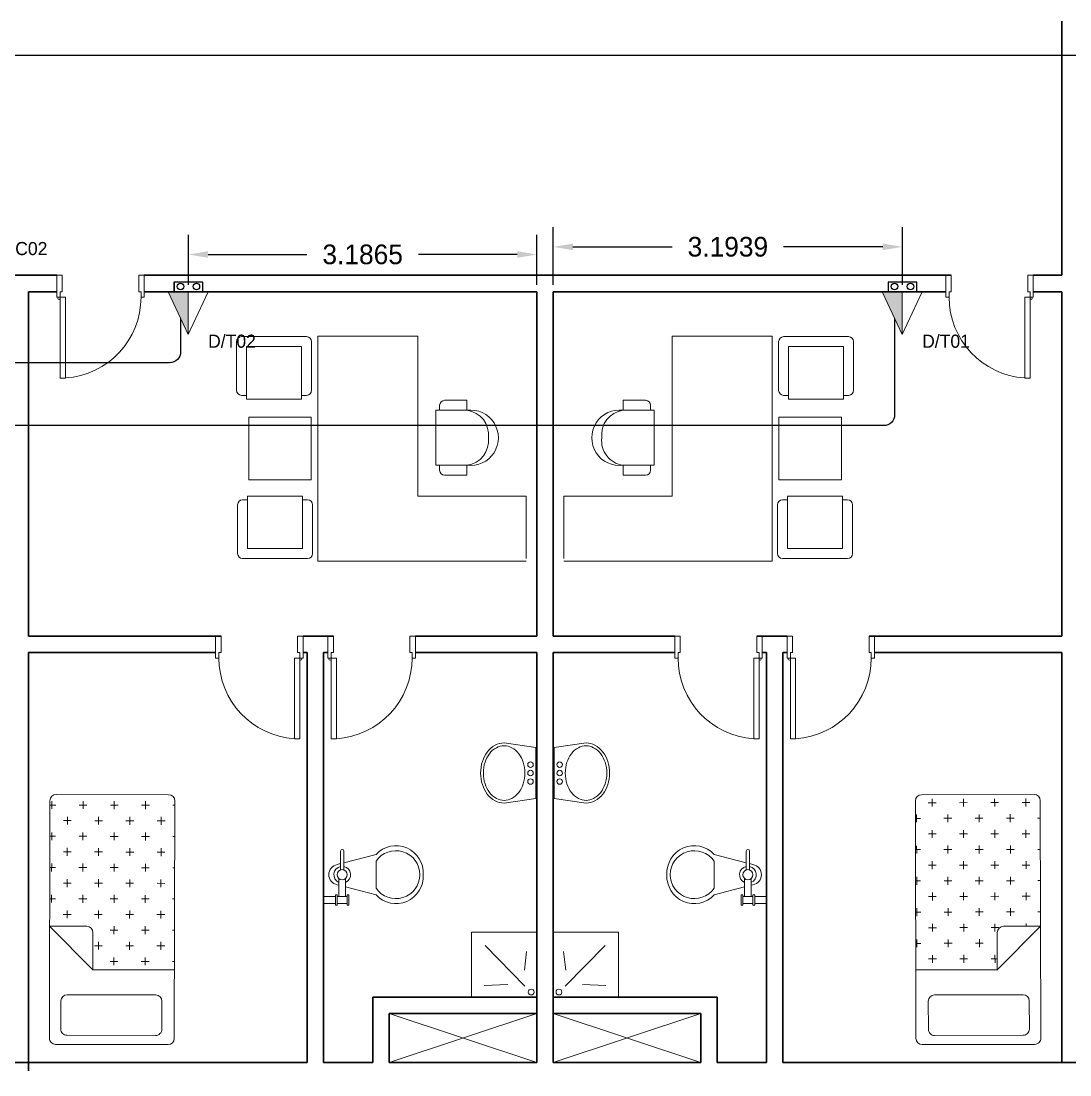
# Model space of a CAD drawing. Extents: x -3700 to 3801, y 313 to 399.
# Drawn here: x 65.41 to 75, y 367.76 to 377.4 of the extents above; entities that cross this region are included whole.
import ezdxf
from ezdxf import colors
from ezdxf.entities.mleader import LeaderData, LeaderLine
from ezdxf.enums import TextEntityAlignment as Align
from ezdxf.math import Vec2, Vec3

# ---------------------------------------------------------------- set-up
doc = ezdxf.new("R2010")
doc.units = 0
doc.header["$LTSCALE"] = 0.15
doc.layers.get('0').update_dxf_attribs({"color": 252})
doc.layers.get('Defpoints').update_dxf_attribs({"color": 252})
for name, color, linetype in [('0 sockets', 252, 'Continuous'), ('0 sound', 252, 'Continuous'), ('0 WIRINF', 2, 'Continuous'), ('AUTOINCR', 7, 'Continuous'), ('bound', 252, 'Continuous')]:
    doc.layers.add(name, color=color, linetype=linetype)
for name, color, linetype, lineweight in [('anal', 252, 'Continuous', 20), ('DOOR', 252, 'Continuous', 20), ('FIXT', 252, 'Continuous', 9), ('FUR', 252, 'Continuous', 9), ('sofa', 252, 'Continuous', 9), ('T-STRUCTURED', 7, 'Continuous', 0), ('wall', 252, 'Continuous', 30), ('WC', 252, 'Continuous', 9)]:
    doc.layers.add(name, color=color, linetype=linetype, lineweight=lineweight)
doc.dimstyles.get("Standard").update_dxf_attribs({"dimtxt": 0.18, "dimasz": 0.18, "dimexe": 0.18, "dimexo": 0.0625, "dimgap": 0.09, "dimtad": 0, "dimtih": 1, "dimtoh": 1, "dimdec": 4, "dimzin": 0, "dimdsep": 46, "dimtxsty": 'Standard', "dimcen": 0.09, "dimadec": 0, "dimazin": 0, "dimtfac": 1, "dimtdec": 4, "dimtofl": 0, "dimtmove": 0, "dimatfit": 3, "dimfxl": 1, "dimtolj": 1, "dimtzin": 0, "dimarcsym": 0})

# ---------------------------------------------------------------- blocks, each defined once
blk = doc.blocks.new('A$C48FC3568')
at = {"layer": 'FUR'}
h = blk.add_hatch(dxfattribs=at)
h.set_pattern_fill('CROSS', color=256, scale=0.5, style=0)
h.set_pattern_definition([(0, (-34.60875, 58.23435), (0.125, -0.125), [0.0625, -0.1875]), (270, (-34.5775, 58.2656), (-0.125, -0.125), [0.0625, -0.1875])])
h.paths.add_polyline_path([(1.0549, 0.7028), (1.0549, 1), (0.05, 1, 0.414214), (0, 0.95), (0, 0.05, 0.414214), (0.05, 0), (1.402, 0), (1.402, 0.6528), (1.1049, 0.6528, -0.414214)])
for p, q in [((0, 0.95), (0, 0.05)), ((1.95, 1), (0.05, 1)), ((1.402, 0.6528), (1.0549, 1)), ((1.0549, 1), (1.0549, 0.7028)), ((2, 0.05), (2, 0.95)), ((1.6023, 0.8585), (1.6023, 0.15)), ((1.877, 0.9085), (1.6523, 0.9085)), ((1.927, 0.15), (1.927, 0.8585)), ((1.402, 0.6528), (1.1049, 0.6528)), ((1.402, 0), (1.402, 0.6528)), ((1.6523, 0.1), (1.877, 0.1)), ((0.05, 0), (1.95, 0))]:
    blk.add_line(p, q, dxfattribs=at)
for centre, start, end in [((0.05, 0.95), 90, 180), ((1.95, 0.95), 360, 90), ((1.6523, 0.8585), 90, 180), ((1.877, 0.8585), 360, 90), ((1.1049, 0.7028), 180, 270), ((1.6523, 0.15), 180, 270), ((1.877, 0.15), 270, 0), ((0.05, 0.05), 180, 270), ((1.95, 0.05), 270, 360)]:
    blk.add_arc(centre, 0.05, start, end, dxfattribs=at)
blk = doc.blocks.new('ARCH')
at = {"layer": 'anal'}
for p, q in [((70.125, 368.325), (68.775, 367.875)), ((70.125, 367.875), (68.775, 368.325)), ((70.125, 368.325), (68.775, 367.875)), ((70.125, 367.875), (68.775, 368.325)), ((70.275, 367.875), (71.625, 368.325)), ((70.275, 368.325), (71.625, 367.875)), ((70.275, 367.875), (71.625, 368.325)), ((70.275, 368.325), (71.625, 367.875))]:
    blk.add_line(p, q, dxfattribs=at)
at = {"layer": 'bound', "color": 2}
blk.add_lwpolyline([(91.9019, 377.3479), (94.4258, 377.3479), (94.4258, 312.7217), (-14.9939, 312.7217), (-14.9939, 377.0896), (94.6391, 377.0896)], dxfattribs=at)
at = {"layer": 'DOOR'}
for points in [[(65.7648, 374.875), (65.7348, 374.875), (65.7348, 375.075), (65.7848, 375.075), (65.7848, 374.925), (65.7648, 374.925)], [(66.5048, 374.875), (66.5348, 374.875), (66.5348, 375.075), (66.4848, 375.075), (66.4848, 374.925), (66.5048, 374.925)], [(73.8952, 374.875), (73.8652, 374.875), (73.8652, 375.075), (73.9152, 375.075), (73.9152, 374.925), (73.8952, 374.925)], [(74.6352, 374.875), (74.6652, 374.875), (74.6652, 375.075), (74.6152, 375.075), (74.6152, 374.925), (74.6352, 374.925)], [(65.7648, 374.875), (65.7648, 374.135), (65.8129, 374.135), (65.8129, 374.875)], [(74.6352, 374.875), (74.6352, 374.135), (74.5871, 374.135), (74.5871, 374.875)], [(67.2165, 371.575), (67.1865, 371.575), (67.1865, 371.775), (67.2365, 371.775), (67.2365, 371.625), (67.2165, 371.625)], [(67.9565, 371.575), (67.9865, 371.575), (67.9865, 371.775), (67.9365, 371.775), (67.9365, 371.625), (67.9565, 371.625)], [(68.2435, 371.575), (68.2135, 371.575), (68.2135, 371.775), (68.2635, 371.775), (68.2635, 371.625), (68.2435, 371.625)], [(68.9835, 371.575), (69.0135, 371.575), (69.0135, 371.775), (68.9635, 371.775), (68.9635, 371.625), (68.9835, 371.625)], [(71.4165, 371.575), (71.3865, 371.575), (71.3865, 371.775), (71.4365, 371.775), (71.4365, 371.625), (71.4165, 371.625)], [(72.1565, 371.575), (72.1865, 371.575), (72.1865, 371.775), (72.1365, 371.775), (72.1365, 371.625), (72.1565, 371.625)], [(72.4435, 371.575), (72.4135, 371.575), (72.4135, 371.775), (72.4635, 371.775), (72.4635, 371.625), (72.4435, 371.625)], [(73.1835, 371.575), (73.2135, 371.575), (73.2135, 371.775), (73.1635, 371.775), (73.1635, 371.625), (73.1835, 371.625)], [(67.9565, 371.575), (67.9565, 370.835), (67.9085, 370.835), (67.9085, 371.575)], [(68.2435, 371.575), (68.2435, 370.835), (68.2915, 370.835), (68.2915, 371.575)], [(72.1565, 371.575), (72.1565, 370.835), (72.1085, 370.835), (72.1085, 371.575)], [(72.4435, 371.575), (72.4435, 370.835), (72.4915, 370.835), (72.4915, 371.575)]]:
    blk.add_lwpolyline(points, close=True, dxfattribs=at)
for centre in [(65.7548, 374.865), (74.6452, 374.865), (67.9665, 371.565), (68.2335, 371.565), (72.1665, 371.565), (72.4335, 371.565)]:
    blk.add_circle(centre, 0.01, dxfattribs=at)
for centre, start, end in [((65.7648, 374.875), 273.72312, 0), ((74.6352, 374.875), 180, 266.27688), ((67.9565, 371.575), 180, 266.27688), ((68.2435, 371.575), 273.72312, 0), ((72.1565, 371.575), 180, 266.27688), ((72.4435, 371.575), 273.72312, 0)]:
    blk.add_arc(centre, 0.74, start, end, dxfattribs=at)
at = {"layer": 'FIXT'}
for p, q in [((69.8256, 370.798), (70.1165, 370.7569)), ((70.1165, 370.2891), (70.1165, 370.7569)), ((70.5744, 370.798), (70.2835, 370.7569)), ((70.2835, 370.2891), (70.2835, 370.7569)), ((69.8256, 370.248), (70.1165, 370.2891)), ((70.5744, 370.248), (70.2835, 370.2891))]:
    blk.add_line(p, q, dxfattribs=at)
for centre in [(70.0668, 370.6004), (70.3332, 370.6004), (70.0668, 370.523), (70.0668, 370.4457), (70.3332, 370.523), (70.3332, 370.4457)]:
    blk.add_circle(centre, 0.025, dxfattribs=at)
for centre, radius, start, end in [((69.8529, 370.5771), 0.2279, 118.61302, 142.7902), ((69.8529, 370.5771), 0.2029, 118.61302, 142.7902), ((69.8256, 370.6273), 0.1707, 90, 118.61302), ((69.8256, 370.6273), 0.1457, 90, 118.61302), ((69.8256, 370.6273), 0.1457, 61.38698, 90), ((69.7982, 370.5771), 0.2029, 37.2098, 61.38698), ((70.6018, 370.5771), 0.2029, 118.61302, 142.7902), ((70.5744, 370.6273), 0.1457, 90, 118.61302), ((70.5744, 370.6273), 0.1707, 61.38698, 90), ((70.5744, 370.6273), 0.1457, 61.38698, 90), ((70.5471, 370.5771), 0.2029, 37.2098, 61.38698), ((70.5471, 370.5771), 0.2279, 37.2098, 61.38698), ((69.896, 370.5444), 0.282, 142.7902, 162.54076), ((69.896, 370.5444), 0.257, 142.7902, 162.54076), ((69.7551, 370.5444), 0.257, 17.45924, 37.2098), ((70.6449, 370.5444), 0.257, 142.7902, 162.54076), ((70.504, 370.5444), 0.257, 17.45924, 37.2098), ((70.504, 370.5444), 0.282, 17.45924, 37.2098), ((69.9639, 370.523), 0.3532, 162.54076, 180), ((69.9639, 370.523), 0.3282, 162.54076, 180), ((69.6872, 370.523), 0.3282, 360, 17.45924), ((70.7128, 370.523), 0.3282, 162.54076, 180), ((70.4361, 370.523), 0.3282, 0, 17.45924), ((70.4361, 370.523), 0.3532, 360, 17.45924), ((69.9639, 370.523), 0.3532, 180, 197.45924), ((69.9639, 370.523), 0.3282, 180, 197.45924), ((69.6872, 370.523), 0.3282, 342.54076, 0), ((70.7128, 370.523), 0.3282, 180, 197.45924), ((70.4361, 370.523), 0.3282, 342.54076, 360), ((70.4361, 370.523), 0.3532, 342.54076, 0), ((69.896, 370.5017), 0.282, 197.45924, 217.2098), ((69.896, 370.5017), 0.257, 197.45924, 217.2098), ((69.7551, 370.5017), 0.257, 322.7902, 342.54076), ((70.6449, 370.5017), 0.257, 197.45924, 217.2098), ((70.504, 370.5017), 0.257, 322.7902, 342.54076), ((70.504, 370.5017), 0.282, 322.7902, 342.54076), ((69.8529, 370.469), 0.2279, 217.2098, 241.38698), ((69.8529, 370.469), 0.2029, 217.2098, 241.38698), ((69.8256, 370.4188), 0.1457, 241.38698, 270), ((69.8256, 370.4188), 0.1457, 270, 298.61302), ((69.7982, 370.469), 0.2029, 298.61302, 322.7902), ((70.6018, 370.469), 0.2029, 217.2098, 241.38698), ((70.5744, 370.4188), 0.1457, 241.38698, 270), ((70.5744, 370.4188), 0.1457, 270, 298.61302), ((70.5471, 370.469), 0.2029, 298.61302, 322.7902), ((70.5471, 370.469), 0.2279, 298.61302, 322.7902), ((69.8256, 370.4188), 0.1707, 241.38698, 270), ((70.5744, 370.4188), 0.1707, 270, 298.61302)]:
    blk.add_arc(centre, radius, start, end, dxfattribs=at)
at = {"layer": 'FUR'}
for p, q in [((67.7212, 374.5142), (67.4241, 374.5142)), ((67.7212, 374.5142), (68.0184, 374.5142)), ((68.1226, 372.4608), (68.1226, 374.518)), ((68.1226, 374.518), (69.0369, 374.518)), ((69.0369, 373.0562), (69.0369, 374.518)), ((71.3631, 373.0562), (71.3631, 374.518)), ((72.2774, 374.518), (71.3631, 374.518)), ((72.2774, 372.4608), (72.2774, 374.518)), ((72.6788, 374.5142), (72.3816, 374.5142)), ((72.6788, 374.5142), (72.9759, 374.5142)), ((67.3784, 374.4685), (67.3784, 374.0227)), ((67.4698, 374.4227), (67.4698, 373.9427)), ((67.7212, 374.4227), (67.4698, 374.4227)), ((67.7212, 374.4227), (67.9727, 374.4227)), ((67.9727, 374.4227), (67.9727, 373.9427)), ((68.0641, 374.4685), (68.0641, 374.0227)), ((72.3359, 374.4685), (72.3359, 374.0227)), ((72.6788, 374.4227), (72.4273, 374.4227)), ((72.4273, 374.4227), (72.4273, 373.9427)), ((72.6788, 374.4227), (72.9302, 374.4227)), ((72.9302, 374.4227), (72.9302, 373.9427)), ((73.0216, 374.4685), (73.0216, 374.0227)), ((67.4698, 373.977), (67.4241, 373.977)), ((67.7212, 373.9427), (67.4698, 373.9427)), ((67.7212, 373.9427), (67.9727, 373.9427)), ((67.9727, 373.977), (68.0184, 373.977)), ((72.4273, 373.977), (72.3816, 373.977)), ((72.6788, 373.9427), (72.4273, 373.9427)), ((72.6788, 373.9427), (72.9302, 373.9427)), ((72.9302, 373.977), (72.9759, 373.977)), ((69.4856, 373.8406), (69.2013, 373.8406)), ((69.2013, 373.5892), (69.2013, 373.8406)), ((69.2355, 373.8406), (69.2355, 373.8863)), ((69.4856, 373.932), (69.2813, 373.932)), ((69.4856, 373.932), (69.4856, 373.8406)), ((70.9144, 373.932), (70.9144, 373.8406)), ((70.9144, 373.932), (71.1187, 373.932)), ((70.9144, 373.8406), (71.1987, 373.8406)), ((71.1645, 373.8406), (71.1645, 373.8863)), ((71.1987, 373.5892), (71.1987, 373.8406)), ((67.4902, 373.7774), (67.4902, 373.206)), ((67.4902, 373.7774), (68.0616, 373.7774)), ((68.0616, 373.7774), (68.0616, 373.206)), ((72.3384, 373.7774), (72.3384, 373.206)), ((72.9098, 373.7774), (72.3384, 373.7774)), ((72.9098, 373.7774), (72.9098, 373.206)), ((69.2013, 373.5892), (69.2013, 373.3377)), ((71.1987, 373.5892), (71.1987, 373.3377)), ((69.4856, 373.3377), (69.2013, 373.3377)), ((69.2355, 373.3377), (69.2355, 373.292)), ((69.4856, 373.3377), (69.4856, 373.2463)), ((70.9144, 373.3377), (71.1987, 373.3377)), ((70.9144, 373.3377), (70.9144, 373.2463)), ((71.1645, 373.3377), (71.1645, 373.292)), ((67.4902, 373.206), (68.0616, 373.206)), ((69.4856, 373.2463), (69.2813, 373.2463)), ((70.9144, 373.2463), (71.1187, 373.2463)), ((72.9098, 373.206), (72.3384, 373.206)), ((67.388, 372.5305), (67.388, 372.9762)), ((67.4794, 373.0219), (67.4337, 373.0219)), ((67.7308, 373.0562), (67.4794, 373.0562)), ((67.4794, 372.5762), (67.4794, 373.0562)), ((67.7308, 373.0562), (67.9823, 373.0562)), ((67.9823, 372.5762), (67.9823, 373.0562)), ((67.9823, 373.0219), (68.028, 373.0219)), ((68.0737, 372.5305), (68.0737, 372.9762)), ((69.0369, 373.0562), (70.0272, 373.0562)), ((70.0272, 372.4847), (70.0272, 373.0562)), ((71.3631, 373.0562), (70.3728, 373.0562)), ((70.3728, 372.4847), (70.3728, 373.0562)), ((72.3263, 372.5305), (72.3263, 372.9762)), ((72.4177, 373.0219), (72.372, 373.0219)), ((72.6692, 373.0562), (72.4177, 373.0562)), ((72.4177, 372.5762), (72.4177, 373.0562)), ((72.6692, 373.0562), (72.9206, 373.0562)), ((72.9206, 372.5762), (72.9206, 373.0562)), ((72.9206, 373.0219), (72.9663, 373.0219)), ((73.012, 372.5305), (73.012, 372.9762)), ((67.7308, 372.5762), (67.4794, 372.5762)), ((67.7308, 372.5762), (67.9823, 372.5762)), ((72.6692, 372.5762), (72.4177, 372.5762)), ((72.6692, 372.5762), (72.9206, 372.5762)), ((67.7308, 372.4847), (67.4337, 372.4847)), ((67.7308, 372.4847), (68.028, 372.4847)), ((70.0272, 372.4608), (68.1226, 372.4608)), ((70.3728, 372.4608), (72.2774, 372.4608)), ((72.6692, 372.4847), (72.372, 372.4847)), ((72.6692, 372.4847), (72.9663, 372.4847))]:
    blk.add_line(p, q, dxfattribs=at)
for centre, radius, start, end in [((67.4241, 374.4685), 0.0457, 90, 180), ((68.0184, 374.4685), 0.0457, 0, 90), ((72.3816, 374.4685), 0.0457, 90, 180), ((72.9759, 374.4685), 0.0457, 360, 90), ((67.4241, 374.0227), 0.0457, 180, 270), ((68.0184, 374.0227), 0.0457, 270, 0), ((72.3816, 374.0227), 0.0457, 180, 270), ((72.9759, 374.0227), 0.0457, 270, 360), ((69.2813, 373.8863), 0.0457, 90, 180), ((69.519, 373.5892), 0.2536, 262.43339, 97.56661), ((69.4577, 373.6171), 0.2253, 352.88231, 82.88231), ((70.881, 373.5892), 0.2536, 82.43339, 277.56661), ((70.9423, 373.6171), 0.2253, 97.11769, 187.11769), ((71.1187, 373.8863), 0.0457, 360, 90), ((69.4577, 373.5612), 0.2253, 277.11769, 7.11769), ((70.9423, 373.5612), 0.2253, 172.88231, 262.88231), ((69.2813, 373.292), 0.0457, 180, 270), ((71.1187, 373.292), 0.0457, 270, 360), ((67.4337, 372.9762), 0.0457, 90, 180), ((68.028, 372.9762), 0.0457, 360, 90), ((72.372, 372.9762), 0.0457, 90, 180), ((72.9663, 372.9762), 0.0457, 0, 90), ((67.4337, 372.5305), 0.0457, 180, 270), ((68.028, 372.5305), 0.0457, 270, 360), ((72.372, 372.5305), 0.0457, 180, 270), ((72.9663, 372.5305), 0.0457, 270, 0)]:
    blk.add_arc(centre, radius, start, end, dxfattribs=at)
at = {"layer": 'sofa'}
for p, q in [((69.5284, 369.0689), (70.1268, 369.0689)), ((69.5284, 368.4689), (69.5284, 369.0689)), ((70.8716, 369.0689), (70.2732, 369.0689)), ((70.8716, 368.4689), (70.8716, 369.0689)), ((70.0156, 368.574), (69.6512, 368.9459)), ((70.3844, 368.574), (70.7488, 368.9459)), ((70.0117, 368.7197), (70.0309, 368.8922)), ((70.3883, 368.7197), (70.3691, 368.8922)), ((69.6435, 368.5817), (69.8583, 368.5893)), ((70.7565, 368.5817), (70.5417, 368.5893))]:
    blk.add_line(p, q, dxfattribs=at)
for centre in [(70.0731, 368.5203), (70.3269, 368.5203)]:
    blk.add_circle(centre, 0.0268, dxfattribs=at)
at = {"layer": 'wall'}
for p, q in [((74.925, 375.075), (74.925, 377.4)), ((65.325, 375.075), (65.7348, 375.075)), ((66.5348, 375.075), (70.275, 375.075)), ((73.9152, 375.075), (70.125, 375.075)), ((74.925, 375.075), (74.6652, 375.075)), ((65.475, 374.925), (65.7348, 374.925)), ((65.475, 371.775), (65.475, 374.925)), ((66.5348, 374.925), (70.125, 374.925)), ((70.125, 374.925), (70.125, 371.775)), ((70.125, 374.925), (70.125, 371.775)), ((70.275, 374.925), (70.275, 371.775)), ((70.275, 374.925), (70.275, 371.775)), ((73.8652, 374.925), (70.275, 374.925)), ((74.925, 374.925), (74.6652, 374.925)), ((74.925, 371.775), (74.925, 374.925)), ((67.2365, 371.775), (65.475, 371.775)), ((68.2635, 371.775), (67.9865, 371.775)), ((70.125, 371.775), (69.0135, 371.775)), ((70.275, 371.775), (71.3865, 371.775)), ((72.1365, 371.775), (72.4135, 371.775)), ((73.1635, 371.775), (74.925, 371.775)), ((67.1865, 371.625), (65.475, 371.625)), ((65.475, 367.8), (65.475, 371.625)), ((68.025, 371.625), (67.9865, 371.625)), ((68.025, 371.625), (68.025, 367.875)), ((68.2135, 371.625), (68.175, 371.625)), ((68.175, 371.625), (68.175, 367.875)), ((70.125, 371.625), (69.0135, 371.625)), ((69.5835, 371.625), (69.5635, 371.625)), ((70.125, 371.625), (70.125, 368.475)), ((70.125, 371.625), (70.125, 367.875)), ((70.275, 371.625), (70.275, 368.475)), ((70.275, 371.625), (71.3865, 371.625)), ((70.275, 371.625), (70.275, 367.875)), ((70.8165, 371.625), (70.8365, 371.625)), ((72.1865, 371.625), (72.225, 371.625)), ((72.225, 371.625), (72.225, 367.875)), ((72.375, 371.625), (72.4135, 371.625)), ((72.375, 371.625), (72.375, 367.875)), ((73.2135, 371.625), (74.925, 371.625)), ((74.925, 367.875), (74.925, 371.625)), ((70.125, 368.475), (68.625, 368.475)), ((68.625, 368.475), (68.625, 367.875)), ((70.275, 368.475), (71.775, 368.475)), ((71.775, 368.475), (71.775, 367.875)), ((70.125, 368.325), (68.775, 368.325)), ((68.775, 368.325), (68.775, 367.875)), ((70.125, 368.325), (70.125, 367.875)), ((70.275, 368.325), (71.625, 368.325)), ((71.625, 368.325), (71.625, 367.875)), ((65.25, 367.875), (68.025, 367.875)), ((68.175, 367.875), (68.625, 367.875)), ((68.775, 367.875), (70.125, 367.875)), ((70.275, 367.875), (71.625, 367.875)), ((71.775, 367.875), (72.225, 367.875)), ((72.375, 367.875), (77.35, 367.875))]:
    blk.add_line(p, q, dxfattribs=at)
at = {"layer": 'WC'}
for p, q in [((68.3294, 369.6371), (68.3294, 369.81)), ((68.3603, 369.81), (68.3603, 369.6371)), ((72.0397, 369.81), (72.0397, 369.6371)), ((72.0706, 369.6371), (72.0706, 369.81)), ((68.2985, 369.6865), (68.3297, 369.6946)), ((68.3606, 369.7027), (68.6538, 369.7792)), ((68.6538, 369.7174), (68.6538, 369.4703)), ((72.0394, 369.7027), (71.7462, 369.7792)), ((71.7462, 369.7174), (71.7462, 369.4703)), ((72.1015, 369.6865), (72.0703, 369.6946)), ((68.314, 369.5597), (68.314, 369.3931)), ((68.3758, 369.3931), (68.3758, 369.5593)), ((72.0242, 369.3931), (72.0242, 369.5593)), ((72.086, 369.5597), (72.086, 369.3931)), ((68.2831, 369.4085), (68.2985, 369.4085)), ((68.2831, 369.3158), (68.2831, 369.4085)), ((68.2985, 369.5012), (68.3144, 369.497)), ((68.2985, 369.4085), (68.2985, 369.3158)), ((68.3756, 369.4811), (68.6538, 369.4085)), ((68.3912, 369.3158), (68.3912, 369.4085)), ((68.3912, 369.4085), (68.4067, 369.4085)), ((68.4067, 369.4085), (68.4067, 369.3158)), ((72.0244, 369.4811), (71.7462, 369.4085)), ((72.0088, 369.4085), (71.9933, 369.4085)), ((71.9933, 369.4085), (71.9933, 369.3158)), ((72.0088, 369.3158), (72.0088, 369.4085)), ((72.1015, 369.5012), (72.0856, 369.497)), ((72.1015, 369.4085), (72.1015, 369.3158)), ((72.1169, 369.4085), (72.1015, 369.4085)), ((72.1169, 369.3158), (72.1169, 369.4085)), ((68.175, 369.3931), (68.2831, 369.3931)), ((68.2831, 369.3313), (68.175, 369.3313)), ((68.2985, 369.3158), (68.2831, 369.3158)), ((68.2985, 369.3931), (68.3912, 369.3931)), ((68.3912, 369.3313), (68.2985, 369.3313)), ((68.4067, 369.3158), (68.3912, 369.3158)), ((71.9933, 369.3158), (72.0088, 369.3158)), ((72.1015, 369.3931), (72.0088, 369.3931)), ((72.0088, 369.3313), (72.1015, 369.3313)), ((72.1015, 369.3158), (72.1169, 369.3158)), ((72.225, 369.3931), (72.1169, 369.3931)), ((72.1169, 369.3313), (72.225, 369.3313))]:
    blk.add_line(p, q, dxfattribs=at)
for centre in [(68.3449, 369.5938), (72.0551, 369.5938)]:
    blk.add_circle(centre, 0.0463, dxfattribs=at)
for centre, radius, start, end in [((68.3449, 369.81), 0.0154, 360, 180), ((68.8366, 369.6086), 0.25, 356.62, 136.9828), ((68.8352, 369.5927), 0.2201, 0.3, 145.4946), ((71.5634, 369.6086), 0.25, 43.0172, 183.38), ((71.5648, 369.5927), 0.2201, 34.5054, 179.7), ((72.0551, 369.81), 0.0154, 0, 180), ((68.3155, 369.5938), 0.0942, 100.3889, 259.61114), ((68.3449, 369.5938), 0.0772, 101.423, 247.14953), ((68.3449, 369.5938), 0.0772, 293.4137, 78.1237), ((72.0551, 369.5938), 0.0772, 101.8763, 246.5863), ((72.0551, 369.5938), 0.0772, 292.85047, 78.577), ((72.0845, 369.5938), 0.0942, 280.38886, 79.6111), ((68.8366, 369.5791), 0.25, 223.01722, 3.38), ((68.8352, 369.595), 0.2201, 214.50543, 359.7), ((71.5634, 369.5791), 0.25, 176.62, 316.98278), ((71.5648, 369.595), 0.2201, 180.3, 325.49457)]:
    blk.add_arc(centre, radius, start, end, dxfattribs=at)
at = {"layer": 'FUR', "extrusion": (0, 0, -1), "xscale": 1.142857142856969, "yscale": 1.142857142856969, "zscale": -1.142857142857, "rotation": 270.1259017659578}
blk.add_blockref('A$C48FC3568', (-66.8139, 370.3252), dxfattribs=at)
at = {"layer": 'FUR', "xscale": 1.142857142856969, "yscale": 1.142857142856969, "zscale": 1.142857142856969, "rotation": 270.1259017659578}
blk.add_blockref('A$C48FC3568', (73.5861, 370.3252), dxfattribs=at)
blk = doc.blocks.new('DAR-DB112-B1-TI0003_dwg__U74-18406553-LEGEND')
at = {"layer": 'T-STRUCTURED'}
blk.add_hatch(color=256, dxfattribs=at).paths.add_polyline_path([(0, 0), (0, 294.7), (-137.5, 294.7)])
blk.add_line((0, 294.7), (0, 0), dxfattribs=at)
at = {"layer": 'T-STRUCTURED', "flags": 128}
blk.add_lwpolyline([(137.5, 294.7), (0, 0), (-137.5, 294.7)], close=True, dxfattribs=at)
blk = doc.blocks.new('data and tele')
h = blk.add_hatch()
h.set_pattern_fill('ANGLE', color=3)
h.set_pattern_definition([(0, (0, 0), (0, 6.985), [5.08, -1.905]), (90, (0, 0), (-6.985, 4e-16), [5.08, -1.905])])
h.paths.add_polyline_path([(0.106, 0.0469, 1), (0.0461, 0.0469, 1)])
at = {"color": 3}
blk.add_lwpolyline([(-0.1286, 0), (0.136, 0), (0.136, 0.086), (-0.1286, 0.086)], close=True, dxfattribs=at)
for centre in [(-0.0687, 0.0469), (0.076, 0.0469)]:
    blk.add_circle(centre, 0.03, dxfattribs=at)
at = {"xscale": 0.001331826653845942, "yscale": 0.001331826653845942, "zscale": 0.001331826653845942}
blk.add_blockref('DAR-DB112-B1-TI0003_dwg__U74-18406553-LEGEND', (0, -0.3925), dxfattribs=at)
blk = doc.blocks.new('*U189')
at = {"layer": '0 sound', "color": 3}
blk.add_blockref('data and tele', (66.9348, 374.925), dxfattribs=at)
blk = doc.blocks.new('*U190')
at = {"layer": '0 sound', "color": 3}
blk.add_blockref('data and tele', (73.4652, 374.925), dxfattribs=at)
blk = doc.blocks.new('*D214')
at = {"layer": '0 sound', "color": 0, "lineweight": -2, "transparency": 16777216}
for p, q in [((66.9385, 374.9875), (66.9385, 375.4453)), ((70.125, 374.9875), (70.125, 375.4453)), ((67.1185, 375.2653), (68.0218, 375.2653)), ((69.945, 375.2653), (69.0418, 375.2653))]:
    blk.add_line(p, q, dxfattribs=at)
at = {"layer": '0 sound', "color": 0, "transparency": 16777216}
for points in [[(67.1185, 375.2953), (67.1185, 375.2353), (66.9385, 375.2653)], [(69.945, 375.2953), (69.945, 375.2353), (70.125, 375.2653)]]:
    blk.add_solid(points, dxfattribs=at)
at = {"layer": 'Defpoints', "color": 0, "transparency": 16777216}
for p in [(70.125, 375.2653), (66.9385, 374.925), (70.125, 374.925)]:
    blk.add_point(p, dxfattribs=at)
at = {"layer": '0 sound', "color": 0, "transparency": 16777216, "insert": (68.5318, 375.2653), "char_height": 0.18, "attachment_point": 5}
blk.add_mtext('\\A1;3.1865', dxfattribs=at)
blk = doc.blocks.new('*D215')
at = {"layer": '0 sound', "color": 0, "lineweight": -2, "transparency": 16777216}
for p, q in [((70.275, 374.9875), (70.275, 375.5151)), ((73.4689, 374.9875), (73.4689, 375.5151)), ((70.455, 375.3351), (71.3619, 375.3351)), ((73.2889, 375.3351), (72.3819, 375.3351))]:
    blk.add_line(p, q, dxfattribs=at)
at = {"layer": '0 sound', "color": 0, "transparency": 16777216}
for points in [[(70.455, 375.3651), (70.455, 375.3051), (70.275, 375.3351)], [(73.2889, 375.3651), (73.2889, 375.3051), (73.4689, 375.3351)]]:
    blk.add_solid(points, dxfattribs=at)
at = {"layer": 'Defpoints', "color": 0, "transparency": 16777216}
for p in [(70.275, 375.3351), (70.275, 374.925), (73.4689, 374.925)]:
    blk.add_point(p, dxfattribs=at)
at = {"layer": '0 sound', "color": 0, "transparency": 16777216, "insert": (71.8719, 375.3351), "char_height": 0.18, "attachment_point": 5}
blk.add_mtext('\\A1;3.1939', dxfattribs=at)

msp = doc.modelspace()

# ---------------------------------------------------------------- linework, layer by layer
at = {"layer": '0 sockets', "color": 3}
for points in [[(66.86617, 374.67971), (66.86617, 374.375, -0.4142136), (66.76617, 374.275), (61.65018, 374.275, 0.4142136), (61.55018, 374.175), (61.55018, 369.99638)], [(73.39651, 374.67971), (73.39651, 373.8, -0.4142136), (73.29651, 373.7), (62.64834, 373.7, 0.4142136), (62.54834, 373.6), (62.54834, 369.99687)]]:
    msp.add_lwpolyline(points, format="xyb", dxfattribs=at)

# ---------------------------------------------------------------- block references
msp.add_blockref('ARCH', (0, 0), dxfattribs=at)
at = {"layer": '0 sound', "color": 3}
for name, p in [('data and tele', (66.93483, 374.925)), ('*U189', (0, 0)), ('data and tele', (73.46517, 374.925)), ('*U190', (0, 0))]:
    msp.add_blockref(name, p, dxfattribs=at)

# ---------------------------------------------------------------- texts
at = {"layer": 'AUTOINCR', "color": 1}
msp.add_text('AC02', height=0.12, dxfattribs=at).set_placement((65.24706, 375.22366), align=Align.BOTTOM_LEFT)
for s, p in [('D/T02', (67.11796, 374.53255)), ('D/T01', (73.64829, 374.53255))]:
    msp.add_text(s, height=0.12, dxfattribs=at).set_placement(p, align=Align.TOP_LEFT)

# ---------------------------------------------------------------- dimensions: what is measured, and where the dimension line sits
at = {"layer": '0 sound', "color": 3}
for base, p1, p2, picture, middle in [((70.275, 375.33514), (73.46886, 374.925), (70.275, 374.925), '*D215', (71.87193, 375.33514)), ((70.125, 375.26532), (66.93853, 374.925), (70.125, 374.925), '*D214', (68.53176, 375.26532))]:
    dim = msp.add_linear_dim(base=base, p1=p1, p2=p2, dimstyle='Standard', dxfattribs=at)
    dim.commit()
    dim.dimension.update_dxf_attribs({"geometry": picture, "text_midpoint": middle})

# ---------------------------------------------------------------- leaders
at = {"layer": '0 WIRINF', "color": 3}
ml = msp.add_multileader_mtext('Standard', dxfattribs=at)
ml.set_content(' UTP CAT6 CABLE\\P?20 MM EXPOSED UPVC COND\\PTYPICAL', color=3)
ml.set_leader_properties()
ml.build(insert=Vec2(0, 0))
ml.multileader.update_dxf_attribs({"text_right_attachment_type": 6, "dogleg_length": 0.05, "arrow_head_size": 0.2})
ctx = ml.context
ctx.base_point, ctx.char_height, ctx.arrow_head_size, ctx.landing_gap_size = Vec3(20.66212, 368.12643), 0.05, 0.2, 0.01
ctx.right_attachment = 6
notes = []
notes.append((ctx, [(0, (1, 1, 0), (20.61212, 368.12643), (1, 0), 0.05, [(0, [(19.18118, 368.34665)], 0, [])])]))
ctx.mtext.insert, ctx.mtext.width, ctx.mtext.flow_direction = Vec3(20.67212, 368.15143), 3712.5, 5
for ctx, leaders in notes:
    for number, flags, end, landing, length, lines in leaders:
        leader = LeaderData()
        leader.index, (leader.has_last_leader_line, leader.has_dogleg_vector, leader.attachment_direction) = number, flags
        leader.last_leader_point, leader.dogleg_vector, leader.dogleg_length = Vec3(end), Vec3(landing), length
        for number, points, colour, breaks in lines:
            line = LeaderLine()
            line.index, line.vertices, line.color, line.breaks = number, Vec3.list(points), colors.encode_raw_color(colour), breaks
            leader.lines.append(line)
        ctx.leaders.append(leader)

doc.saveas('drawing.dxf')
